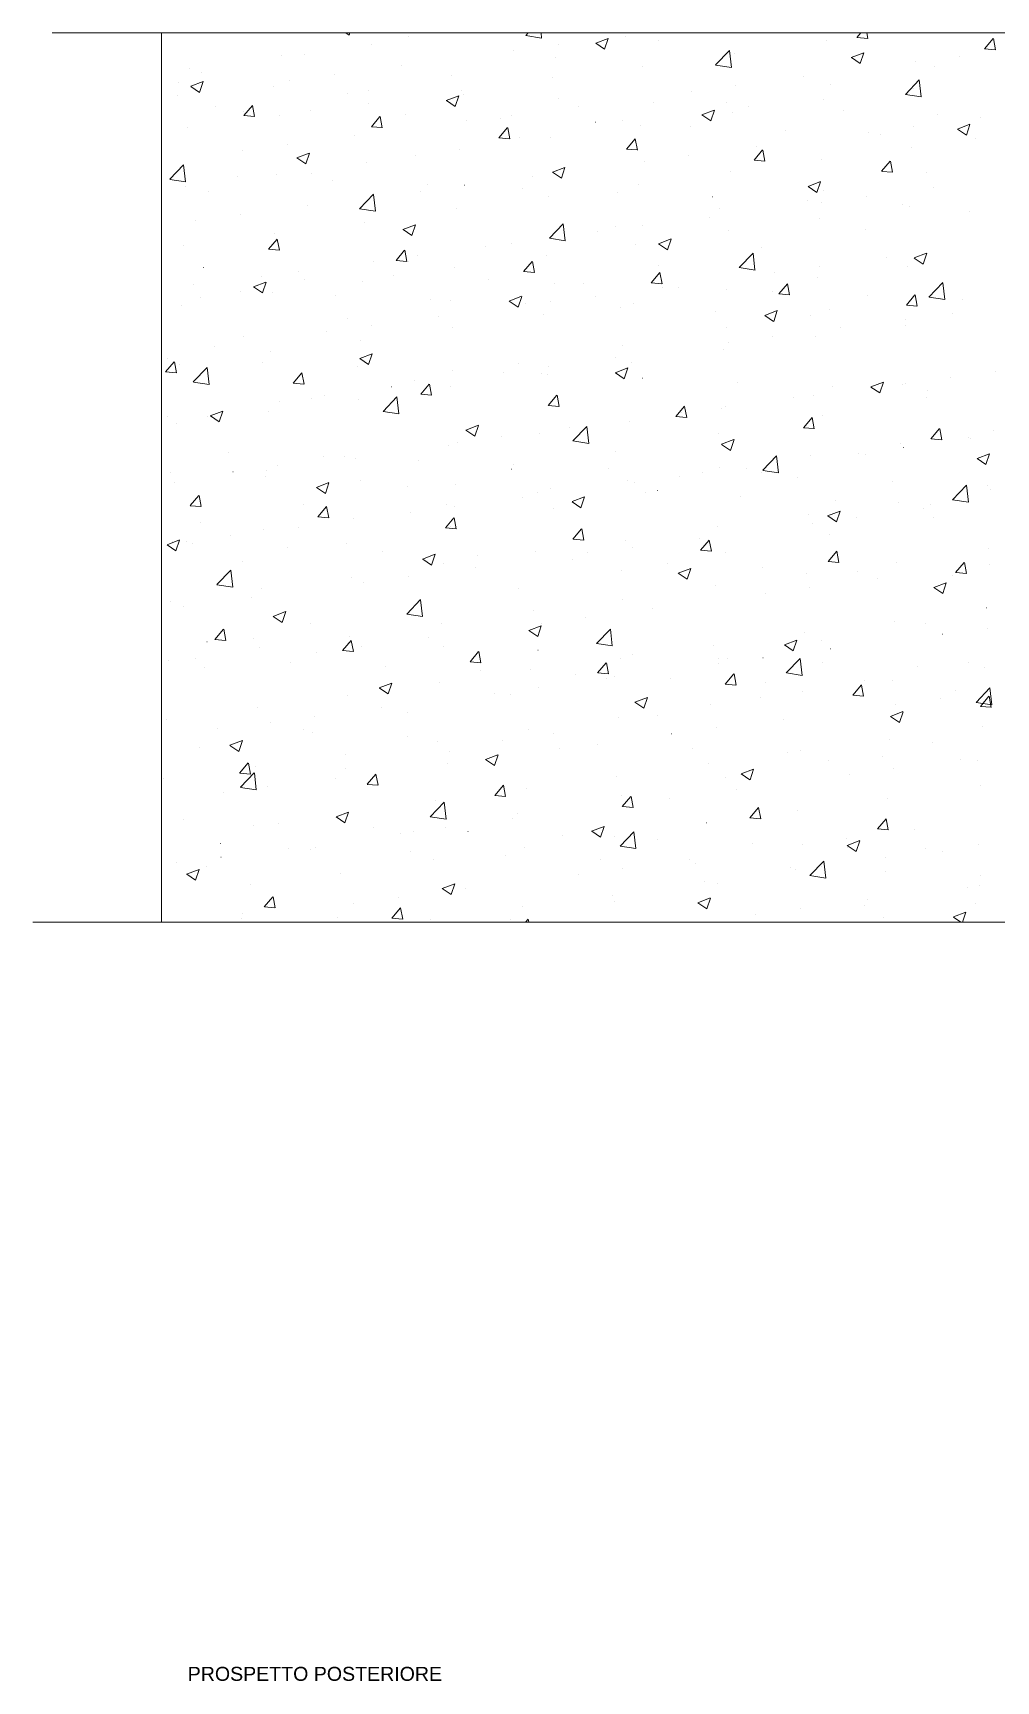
# Model space of a CAD drawing. Header units: centimetres. Extents: x -16179 to 12840, y -10704 to 3856.
# Drawn here: x 10041.6 to 10316.7, y -4292.4 to -3821.6 of the extents above; entities that cross this region are included whole.
import ezdxf

# ---------------------------------------------------------------- set-up
doc = ezdxf.new("R2010")
doc.units = ezdxf.units.CM
doc.header["$MEASUREMENT"] = 0
for name, color, linetype, lineweight in [('A-ANNO-TEXT_Num_Penna__3_Num_Penna__3_Num_Penna__3_Num_Penna__3_Num_Penna__3_Num_Penna__3_Num_Penna__3_Num_Penna__3_Num_Penna__3_Num_Penna__3', 3, 'Continuous', 18), ('A-ELEV-PATT_Num_Penna__8_Num_Penna__8_Num_Penna__8_Num_Penna__8_Num_Penna__8_Num_Penna__8_Num_Penna__8_Num_Penna__8_Num_Penna__8_Num_Penna__8', 8, 'Continuous', 18), ('AA - pareti sezionate_Num_Penna__7_Num_Penna__7_Num_Penna__7_Num_Penna__7_Num_Penna__7_Num_Penna__7_Num_Penna__7_Num_Penna__7_Num_Penna__7_Num_Penna__7', 7, 'Continuous', 18), ('AA pareti non sezionate_Num_Penna__2_Num_Penna__2_Num_Penna__2_Num_Penna__2_Num_Penna__2_Num_Penna__2_Num_Penna__2_Num_Penna__2_Num_Penna__2_Num_Penna__2', 2, 'Continuous', 18)]:
    doc.layers.add(name, color=color, linetype=linetype, lineweight=lineweight)
doc.styles.add('GENERATED_STYLE_1', font='Arial.ttf')

msp = doc.modelspace()

# ---------------------------------------------------------------- linework, layer by layer
at = {"layer": 'A-ELEV-PATT_Num_Penna__8_Num_Penna__8_Num_Penna__8_Num_Penna__8_Num_Penna__8_Num_Penna__8_Num_Penna__8_Num_Penna__8_Num_Penna__8_Num_Penna__8', "color": 8, "linetype": 'Continuous', "lineweight": 18}
for p, q in [((10131, -3821.57), (10131.86, -3822.16)), ((10131.87, -3822.16), (10132.06, -3821.57)), ((10148.9, -3822.62), (10148.9, -3822.62)), ((10182.35, -3822.3), (10183.05, -3821.57)), ((10182.36, -3822.32), (10186.88, -3823.02)), ((10186.87, -3823.02), (10186.7, -3821.57)), ((10210.86, -3822.48), (10210.87, -3822.48)), ((10276.95, -3822.89), (10278.06, -3821.57)), ((10276.96, -3822.9), (10280, -3823.16)), ((10280.05, -3823.17), (10279.75, -3821.57)), ((10119.27, -3827.71), (10119.28, -3827.71)), ((10138.15, -3824.87), (10138.15, -3824.87)), ((10178.9, -3826.69), (10178.91, -3826.69)), ((10191.62, -3825.01), (10191.63, -3825.01)), ((10202.32, -3824.5), (10205.88, -3823.14)), ((10202.34, -3824.52), (10204.87, -3826.22)), ((10204.87, -3826.22), (10205.9, -3823.15)), ((10220.32, -3823.61), (10220.33, -3823.61)), ((10236.56, -3830.71), (10240.52, -3826.59)), ((10241.08, -3831.43), (10240.52, -3826.6)), ((10242.04, -3827.34), (10242.05, -3827.34)), ((10268.13, -3823.76), (10268.13, -3823.76)), ((10275.33, -3828.57), (10278.89, -3827.21)), ((10277.88, -3830.29), (10278.91, -3827.22)), ((10313.39, -3826.08), (10315.83, -3823.16)), ((10313.4, -3826.09), (10316.43, -3826.35)), ((10316.48, -3826.36), (10315.9, -3823.18)), ((10086.41, -3831.7), (10086.41, -3831.7)), ((10112.49, -3828.12), (10112.49, -3828.12)), ((10146.82, -3830.91), (10146.83, -3830.91)), ((10190.7, -3828.69), (10190.7, -3828.69)), ((10215.66, -3831.14), (10215.66, -3831.14)), ((10236.57, -3830.73), (10241.09, -3831.43)), ((10275.35, -3828.59), (10277.87, -3830.29)), ((10293.62, -3829.86), (10293.62, -3829.86)), ((10298.97, -3831.21), (10298.98, -3831.21)), ((10306.34, -3828.19), (10306.34, -3828.19)), ((10083.13, -3835.7), (10083.14, -3835.7)), ((10086.64, -3836.82), (10090.19, -3835.45)), ((10086.65, -3836.84), (10089.18, -3838.54)), ((10089.18, -3838.54), (10090.21, -3835.47)), ((10089.65, -3832.79), (10089.65, -3832.79)), ((10110.25, -3836.84), (10110.25, -3836.84)), ((10114.86, -3835.12), (10114.87, -3835.12)), ((10127.58, -3833.45), (10127.59, -3833.45)), ((10161.07, -3833.78), (10161.07, -3833.78)), ((10190, -3834.4), (10190, -3834.4)), ((10242.3, -3836.62), (10242.3, -3836.62)), ((10261.54, -3834.09), (10261.54, -3834.09)), ((10269.35, -3836.3), (10269.35, -3836.3)), ((10290.78, -3839.12), (10294.74, -3835)), ((10295.3, -3839.84), (10294.74, -3835.01)), ((10082.78, -3839.34), (10082.79, -3839.34)), ((10131.44, -3838.86), (10131.45, -3838.86)), ((10137.37, -3837.99), (10137.37, -3837.99)), ((10137.53, -3841.78), (10137.54, -3841.78)), ((10159.64, -3840.89), (10163.2, -3839.52)), ((10159.66, -3840.9), (10162.18, -3842.61)), ((10162.19, -3842.61), (10163.22, -3839.54)), ((10163.92, -3837.97), (10163.92, -3837.97)), ((10164.49, -3839.13), (10164.49, -3839.13)), ((10191.6, -3840.28), (10191.61, -3840.28)), ((10218.72, -3841.43), (10218.73, -3841.43)), ((10229.58, -3838.29), (10229.59, -3838.29)), ((10239.72, -3841.38), (10239.73, -3841.38)), ((10267.51, -3840.67), (10267.51, -3840.67)), ((10290.79, -3839.14), (10295.31, -3839.84)), ((10293.17, -3837.42), (10293.17, -3837.42)), ((10093.84, -3842.52), (10093.85, -3842.52)), ((10101.81, -3845.16), (10104.26, -3842.25)), ((10101.82, -3843.95), (10101.82, -3843.95)), ((10101.82, -3845.17), (10104.86, -3845.44)), ((10104.91, -3845.44), (10104.32, -3842.26)), ((10111.87, -3845.03), (10111.88, -3845.03)), ((10120.96, -3843.67), (10120.97, -3843.67)), ((10138.25, -3848.35), (10140.7, -3845.43)), ((10141.35, -3848.63), (10140.76, -3845.45)), ((10148.08, -3844.81), (10148.08, -3844.81)), ((10175.2, -3845.96), (10175.2, -3845.96)), ((10178.26, -3845.05), (10178.26, -3845.05)), ((10197.5, -3842.52), (10197.5, -3842.52)), ((10210.1, -3846.47), (10210.1, -3846.47)), ((10232.65, -3844.96), (10236.2, -3843.59)), ((10232.66, -3844.97), (10235.19, -3846.68)), ((10235.2, -3846.68), (10236.23, -3843.61)), ((10241.43, -3844.25), (10241.43, -3844.25)), ((10245.84, -3842.57), (10245.85, -3842.57)), ((10272.96, -3843.72), (10272.96, -3843.72)), ((10300.08, -3844.86), (10300.08, -3844.86)), ((10312.21, -3845.69), (10312.22, -3845.69)), ((10085.79, -3848.61), (10085.79, -3848.61)), ((10133.46, -3850.95), (10133.46, -3850.95)), ((10138.26, -3848.36), (10141.3, -3848.62)), ((10165.54, -3846.72), (10165.55, -3846.72)), ((10174.69, -3851.54), (10177.14, -3848.62)), ((10177.78, -3851.82), (10177.2, -3848.64)), ((10202.31, -3847.1), (10202.32, -3847.1)), ((10215.04, -3848.05), (10215.05, -3848.05)), ((10229.43, -3848.25), (10229.44, -3848.25)), ((10256.55, -3849.4), (10256.56, -3849.4)), ((10280.26, -3849.9), (10280.26, -3849.9)), ((10283.67, -3850.54), (10283.67, -3850.54)), ((10292.97, -3848.22), (10292.98, -3848.22)), ((10305.65, -3849.02), (10309.21, -3847.66)), ((10305.67, -3849.04), (10308.2, -3850.75)), ((10308.2, -3850.75), (10309.23, -3847.68)), ((10101.5, -3855.16), (10101.51, -3855.16)), ((10114.22, -3853.48), (10114.22, -3853.48)), ((10116.96, -3857.27), (10120.51, -3855.91)), ((10119.51, -3858.99), (10120.54, -3855.92)), ((10163.3, -3854.88), (10163.3, -3854.88)), ((10174.7, -3851.55), (10177.74, -3851.81)), ((10180.47, -3851.55), (10180.48, -3851.55)), ((10189.38, -3851.31), (10189.39, -3851.31)), ((10211.12, -3854.73), (10213.57, -3851.81)), ((10211.14, -3854.73), (10214.17, -3855)), ((10214.22, -3855.01), (10213.63, -3851.82)), ((10247.56, -3857.92), (10250.01, -3855)), ((10248.17, -3854.12), (10248.18, -3854.12)), ((10250.66, -3858.2), (10250.07, -3855.01)), ((10292.55, -3854.33), (10292.55, -3854.33)), ((10310.79, -3851.69), (10310.79, -3851.69)), ((10080.65, -3863.38), (10084.61, -3859.26)), ((10085.17, -3864.1), (10084.61, -3859.27)), ((10116.97, -3857.29), (10119.5, -3858.99)), ((10136.91, -3858.69), (10136.92, -3858.69)), ((10150.84, -3856.64), (10150.85, -3856.64)), ((10189.96, -3861.34), (10193.52, -3859.98)), ((10192.51, -3863.06), (10193.54, -3859.99)), ((10216.22, -3858.33), (10216.22, -3858.33)), ((10228.93, -3856.66), (10228.94, -3856.66)), ((10247.57, -3857.92), (10250.61, -3858.19)), ((10266.89, -3857.58), (10266.9, -3857.58)), ((10284, -3861.1), (10286.45, -3858.19)), ((10287.09, -3861.38), (10286.51, -3858.2)), ((10080.66, -3863.4), (10085.18, -3864.1)), ((10100.14, -3862.67), (10100.15, -3862.67)), ((10111.25, -3861.94), (10111.26, -3861.94)), ((10121.22, -3861.72), (10121.22, -3861.72)), ((10127.26, -3863.81), (10127.27, -3863.81)), ((10154.38, -3864.96), (10154.38, -3864.96)), ((10164.89, -3865.09), (10164.9, -3865.09)), ((10184.13, -3862.55), (10184.14, -3862.55)), ((10189.98, -3861.36), (10192.51, -3863.06)), ((10214.42, -3864.97), (10214.43, -3864.97)), ((10240.81, -3861.16), (10240.81, -3861.16)), ((10262.97, -3865.41), (10266.53, -3864.04)), ((10265.52, -3867.13), (10266.55, -3864.06)), ((10284.01, -3861.11), (10287.05, -3861.38)), ((10296.88, -3861.52), (10296.88, -3861.52)), ((10085.17, -3865.52), (10085.18, -3865.52)), ((10091.59, -3866.81), (10091.6, -3866.81)), ((10134.87, -3871.79), (10138.82, -3867.67)), ((10139.39, -3872.5), (10138.83, -3867.68)), ((10152.18, -3866.76), (10152.18, -3866.76)), ((10181.5, -3866.1), (10181.5, -3866.1)), ((10188.76, -3868.22), (10188.77, -3868.22)), ((10208.62, -3867.25), (10208.62, -3867.25)), ((10235.73, -3868.39), (10235.74, -3868.39)), ((10262.85, -3869.54), (10262.86, -3869.54)), ((10262.99, -3865.43), (10265.51, -3867.13)), ((10266.89, -3869.93), (10266.9, -3869.93)), ((10267.25, -3866.61), (10267.26, -3866.61)), ((10279.61, -3868.26), (10279.61, -3868.26)), ((10298.85, -3865.73), (10298.85, -3865.73)), ((10100.85, -3873.52), (10100.86, -3873.52)), ((10120.09, -3870.98), (10120.1, -3870.98)), ((10134.88, -3871.81), (10139.4, -3872.51)), ((10162.68, -3871.79), (10162.69, -3871.79)), ((10234.81, -3874.16), (10234.81, -3874.16)), ((10237.62, -3871.69), (10237.63, -3871.69)), ((10266.27, -3874.49), (10266.28, -3874.49)), ((10289.97, -3870.69), (10289.97, -3870.69)), ((10291.93, -3871.24), (10291.94, -3871.24)), ((10309.05, -3872.68), (10309.05, -3872.68)), ((10088.14, -3875.19), (10088.14, -3875.19)), ((10110.64, -3878.86), (10110.64, -3878.86)), ((10136.3, -3875.6), (10136.3, -3875.6)), ((10147.28, -3877.73), (10150.84, -3876.36)), ((10147.3, -3877.74), (10149.82, -3879.45)), ((10149.83, -3879.45), (10150.86, -3876.38)), ((10189.08, -3880.2), (10193.04, -3876.07)), ((10193.6, -3880.91), (10193.04, -3876.09)), ((10202.85, -3878.37), (10202.86, -3878.37)), ((10208, -3876.78), (10208, -3876.78)), ((10215.57, -3876.69), (10215.57, -3876.69)), ((10240.19, -3878.07), (10240.19, -3878.07)), ((10279.42, -3877.76), (10279.43, -3877.76)), ((10084.55, -3882.43), (10084.56, -3882.43)), ((10108.86, -3883.38), (10111.31, -3880.46)), ((10108.87, -3883.38), (10111.91, -3883.65)), ((10111.96, -3883.66), (10111.37, -3880.47)), ((10145.3, -3886.56), (10147.75, -3883.65)), ((10148.4, -3886.84), (10147.81, -3883.66)), ((10170.77, -3882.59), (10170.77, -3882.59)), ((10178.37, -3881.86), (10178.38, -3881.86)), ((10189.09, -3880.22), (10193.61, -3880.92)), ((10213.8, -3881.88), (10213.81, -3881.88)), ((10220.29, -3881.79), (10223.84, -3880.43)), ((10220.3, -3881.81), (10222.83, -3883.51)), ((10222.84, -3883.52), (10223.87, -3880.45)), ((10249.8, -3882.85), (10249.8, -3882.85)), ((10090.25, -3888.62), (10090.26, -3888.62)), ((10138.81, -3886.8), (10138.82, -3886.8)), ((10145.31, -3886.57), (10148.35, -3886.84)), ((10148.75, -3886.95), (10148.75, -3886.95)), ((10151.53, -3885.12), (10151.53, -3885.12)), ((10162.06, -3888.71), (10162.07, -3888.71)), ((10181.74, -3889.75), (10184.18, -3886.83)), ((10184.83, -3890.03), (10184.25, -3886.85)), ((10188.15, -3885.13), (10188.15, -3885.13)), ((10220.17, -3887.93), (10220.18, -3887.93)), ((10243.3, -3888.61), (10247.26, -3884.48)), ((10243.31, -3888.62), (10247.83, -3889.32)), ((10247.82, -3889.32), (10247.26, -3884.5)), ((10266.25, -3888.3), (10266.25, -3888.3)), ((10285.48, -3885.76), (10285.49, -3885.76)), ((10291.31, -3888.15), (10291.32, -3888.15)), ((10293.29, -3885.86), (10296.85, -3884.5)), ((10293.31, -3885.88), (10295.84, -3887.58)), ((10295.84, -3887.58), (10296.87, -3884.51)), ((10087.49, -3893.55), (10087.5, -3893.55)), ((10104.6, -3894.11), (10108.15, -3892.74)), ((10106.73, -3891.02), (10106.73, -3891.02)), ((10107.15, -3895.83), (10108.18, -3892.76)), ((10117.37, -3889.77), (10117.37, -3889.77)), ((10119.12, -3892.04), (10119.13, -3892.04)), ((10135.68, -3892.51), (10135.68, -3892.51)), ((10144.49, -3890.92), (10144.49, -3890.92)), ((10171.6, -3892.06), (10171.61, -3892.06)), ((10181.75, -3889.76), (10184.78, -3890.02)), ((10190.55, -3893.02), (10190.55, -3893.02)), ((10198.72, -3893.21), (10198.73, -3893.21)), ((10218.17, -3892.94), (10220.62, -3890.02)), ((10218.18, -3892.95), (10221.22, -3893.21)), ((10221.27, -3893.22), (10220.68, -3890.04)), ((10253.53, -3889.97), (10253.53, -3889.97)), ((10254.61, -3896.13), (10257.06, -3893.21)), ((10257.71, -3896.41), (10257.12, -3893.22)), ((10265.65, -3891.4), (10265.66, -3891.4)), ((10297.51, -3897.02), (10301.47, -3892.89)), ((10302.03, -3897.73), (10301.47, -3892.91)), ((10089.5, -3897.12), (10089.5, -3897.12)), ((10100.96, -3895.45), (10100.97, -3895.45)), ((10104.61, -3894.13), (10107.14, -3895.83)), ((10110.02, -3895.77), (10110.02, -3895.77)), ((10128.08, -3896.59), (10128.08, -3896.59)), ((10155.2, -3897.74), (10155.2, -3897.74)), ((10160.92, -3898.1), (10160.92, -3898.1)), ((10177.6, -3898.18), (10181.16, -3896.81)), ((10177.62, -3898.2), (10180.15, -3899.9)), ((10180.15, -3899.9), (10181.18, -3896.83)), ((10202.21, -3896.73), (10202.21, -3896.73)), ((10221.45, -3894.19), (10221.45, -3894.19)), ((10225.84, -3894.35), (10225.85, -3894.35)), ((10239.57, -3894.98), (10239.58, -3894.98)), ((10252.96, -3895.5), (10252.96, -3895.5)), ((10254.62, -3896.13), (10257.66, -3896.4)), ((10280.08, -3896.64), (10280.08, -3896.64)), ((10291.05, -3899.32), (10293.5, -3896.4)), ((10294.14, -3899.6), (10293.56, -3896.41)), ((10297.53, -3897.03), (10302.04, -3897.73)), ((10298.82, -3895.54), (10298.83, -3895.54)), ((10307.2, -3897.79), (10307.2, -3897.79)), ((10083.94, -3899.34), (10083.94, -3899.34)), ((10157.41, -3902.63), (10157.41, -3902.63)), ((10182.32, -3898.89), (10182.32, -3898.89)), ((10187.53, -3902.04), (10187.53, -3902.04)), ((10189.49, -3898.4), (10189.49, -3898.4)), ((10209.43, -3900.03), (10209.44, -3900.03)), ((10213.19, -3898.79), (10213.19, -3898.79)), ((10236.55, -3901.18), (10236.56, -3901.18)), ((10250.61, -3902.25), (10254.17, -3900.88)), ((10250.63, -3902.26), (10253.15, -3903.97)), ((10253.16, -3903.97), (10254.19, -3900.9)), ((10263.67, -3902.32), (10263.68, -3902.32)), ((10269.2, -3900.63), (10269.2, -3900.63)), ((10291.06, -3899.32), (10294.09, -3899.59)), ((10304.2, -3901.58), (10304.21, -3901.58)), ((10125.45, -3906.83), (10125.45, -3906.83)), ((10131.29, -3903.19), (10131.3, -3903.19)), ((10138.17, -3905.16), (10138.17, -3905.16)), ((10161.45, -3905.62), (10161.45, -3905.62)), ((10239.57, -3905.71), (10239.58, -3905.71)), ((10272.12, -3905.8), (10272.13, -3905.8)), ((10290.7, -3905.06), (10290.7, -3905.06)), ((10290.79, -3903.47), (10290.79, -3903.47)), ((10093.37, -3911.06), (10093.37, -3911.06)), ((10101.67, -3908.27), (10101.67, -3908.27)), ((10135.06, -3909.43), (10135.07, -3909.43)), ((10209.95, -3910.8), (10209.95, -3910.8)), ((10238.95, -3911.89), (10238.96, -3911.89)), ((10240.16, -3910.01), (10240.17, -3910.01)), ((10252.88, -3908.33), (10252.89, -3908.33)), ((10265.04, -3908.31), (10265.04, -3908.31)), ((10079.47, -3918.4), (10081.92, -3915.48)), ((10080.14, -3914.45), (10080.15, -3914.45)), ((10082.57, -3918.68), (10081.98, -3915.49)), ((10083.32, -3916.25), (10083.32, -3916.25)), ((10087.39, -3921.27), (10091.34, -3917.15)), ((10091.91, -3921.99), (10091.35, -3917.17)), ((10107.26, -3915.59), (10107.27, -3915.59)), ((10109.4, -3912.68), (10109.41, -3912.68)), ((10134.38, -3916.74), (10134.39, -3916.74)), ((10134.92, -3914.56), (10138.48, -3913.2)), ((10134.94, -3914.58), (10137.46, -3916.28)), ((10137.47, -3916.28), (10138.5, -3913.21)), ((10180.32, -3915.88), (10180.33, -3915.88)), ((10188.84, -3916.76), (10188.85, -3916.76)), ((10208.08, -3914.23), (10208.09, -3914.23)), ((10212.57, -3915.7), (10212.57, -3915.7)), ((10079.49, -3918.41), (10082.52, -3918.67)), ((10087.4, -3921.29), (10091.92, -3921.99)), ((10115.91, -3921.59), (10118.36, -3918.67)), ((10115.92, -3921.59), (10118.96, -3921.86)), ((10119.01, -3921.87), (10118.42, -3918.68)), ((10150.69, -3920.97), (10150.7, -3920.97)), ((10152.35, -3924.78), (10154.8, -3921.86)), ((10155.44, -3925.05), (10154.86, -3921.87)), ((10161.5, -3917.88), (10161.5, -3917.88)), ((10176.12, -3918.44), (10176.13, -3918.44)), ((10186.91, -3918.95), (10186.92, -3918.95)), ((10188.62, -3919.03), (10188.62, -3919.03)), ((10207.93, -3918.63), (10211.48, -3917.27)), ((10207.94, -3918.65), (10210.47, -3920.35)), ((10210.48, -3920.35), (10211.51, -3917.28)), ((10215.73, -3920.17), (10215.74, -3920.17)), ((10242.85, -3921.32), (10242.86, -3921.32)), ((10280.93, -3922.7), (10284.49, -3921.33)), ((10283.48, -3924.42), (10284.51, -3921.35)), ((10290.84, -3921.61), (10290.84, -3921.61)), ((10303.56, -3919.94), (10303.56, -3919.94)), ((10316.46, -3918.16), (10316.47, -3918.16)), ((10121.07, -3926.05), (10121.07, -3926.05)), ((10124.8, -3925.19), (10124.81, -3925.19)), ((10134.44, -3926.34), (10134.45, -3926.34)), ((10141.6, -3929.68), (10145.56, -3925.56)), ((10144.04, -3922.66), (10144.05, -3922.66)), ((10146.12, -3930.4), (10145.56, -3925.57)), ((10152.36, -3924.78), (10155.4, -3925.05)), ((10160.83, -3922.53), (10160.83, -3922.53)), ((10188.78, -3927.96), (10191.23, -3925.04)), ((10191.88, -3928.24), (10191.29, -3925.06)), ((10258.76, -3925.84), (10258.76, -3925.84)), ((10264.42, -3925.22), (10264.42, -3925.22)), ((10269.97, -3922.47), (10269.98, -3922.47)), ((10280.95, -3922.72), (10283.48, -3924.42)), ((10290.08, -3921.97), (10290.08, -3921.97)), ((10296.73, -3925.85), (10296.73, -3925.85)), ((10297.09, -3923.61), (10297.09, -3923.61)), ((10080, -3931.09), (10080.01, -3931.09)), ((10091.44, -3931.14), (10091.45, -3931.14)), ((10092.24, -3930.95), (10095.79, -3929.58)), ((10092.25, -3930.96), (10094.78, -3932.67)), ((10094.79, -3932.67), (10095.82, -3929.6)), ((10108.78, -3929.59), (10108.79, -3929.59)), ((10112.08, -3926.87), (10112.09, -3926.87)), ((10141.61, -3929.7), (10146.13, -3930.4)), ((10188.8, -3927.97), (10191.83, -3928.24)), ((10225.22, -3931.15), (10227.67, -3928.23)), ((10225.23, -3931.16), (10228.27, -3931.42)), ((10226.8, -3930.04), (10226.81, -3930.04)), ((10228.32, -3931.43), (10227.73, -3928.25)), ((10238.34, -3928.8), (10238.34, -3928.8)), ((10239.52, -3928.37), (10239.52, -3928.37)), ((10267.1, -3930.94), (10267.11, -3930.94)), ((10082.7, -3933.17), (10082.71, -3933.17)), ((10165.24, -3935.02), (10168.8, -3933.65)), ((10165.26, -3935.03), (10167.79, -3936.74)), ((10167.79, -3936.74), (10168.82, -3933.67)), ((10186.29, -3935.86), (10186.3, -3935.86)), ((10194.72, -3934.27), (10194.72, -3934.27)), ((10195.82, -3938.09), (10199.77, -3933.97)), ((10200.34, -3938.81), (10199.78, -3933.98)), ((10211.95, -3932.61), (10211.96, -3932.61)), ((10261.66, -3934.34), (10264.11, -3931.42)), ((10261.67, -3934.34), (10264.71, -3934.61)), ((10264.75, -3934.62), (10264.17, -3931.43)), ((10298.09, -3937.53), (10300.54, -3934.61)), ((10301.19, -3937.81), (10300.6, -3934.62)), ((10315.85, -3935.07), (10315.85, -3935.07)), ((10160.21, -3939.44), (10160.21, -3939.44)), ((10162.76, -3938.47), (10162.77, -3938.47)), ((10175.48, -3936.8), (10175.48, -3936.8)), ((10195.83, -3938.11), (10200.35, -3938.81)), ((10237.48, -3936.02), (10237.48, -3936.02)), ((10238.25, -3939.08), (10241.81, -3937.72)), ((10238.27, -3939.1), (10240.79, -3940.81)), ((10240.8, -3940.81), (10241.83, -3937.74)), ((10289.46, -3938.88), (10289.47, -3938.88)), ((10290.19, -3939.97), (10290.2, -3939.97)), ((10298.11, -3937.53), (10301.14, -3937.8)), ((10308.9, -3937), (10308.9, -3937)), ((10309.43, -3937.44), (10309.44, -3937.44)), ((10097.37, -3941.55), (10097.37, -3941.55)), ((10111.44, -3945.23), (10111.44, -3945.23)), ((10124.49, -3942.7), (10124.49, -3942.7)), ((10130.68, -3942.7), (10130.68, -3942.7)), ((10133.82, -3943.25), (10133.83, -3943.25)), ((10151.61, -3943.84), (10151.61, -3943.84)), ((10178.72, -3944.99), (10178.73, -3944.99)), ((10207.85, -3941.11), (10207.85, -3941.11)), ((10250.03, -3946.5), (10253.99, -3942.38)), ((10254.55, -3947.22), (10253.99, -3942.39)), ((10263.8, -3942.14), (10263.81, -3942.14)), ((10277.48, -3941.65), (10277.48, -3941.65)), ((10279.27, -3942.09), (10279.28, -3942.09)), ((10311.26, -3943.15), (10314.81, -3941.79)), ((10311.27, -3943.17), (10313.8, -3944.87)), ((10313.8, -3944.87), (10314.83, -3941.8)), ((10080.96, -3947.23), (10080.97, -3947.23)), ((10082.08, -3950.08), (10082.09, -3950.08)), ((10098.72, -3946.91), (10098.73, -3946.91)), ((10108.08, -3948.37), (10108.09, -3948.37)), ((10108.17, -3946.5), (10108.17, -3946.5)), ((10122.56, -3951.4), (10126.12, -3950.04)), ((10125.11, -3953.12), (10126.14, -3950.05)), ((10135.2, -3949.52), (10135.2, -3949.52)), ((10178.22, -3946.19), (10178.23, -3946.19)), ((10205.84, -3946.13), (10205.85, -3946.13)), ((10211.33, -3949.52), (10211.34, -3949.52)), ((10213.44, -3950.08), (10213.44, -3950.08)), ((10226.15, -3948.4), (10226.16, -3948.4)), ((10232.96, -3947.28), (10232.97, -3947.28)), ((10237.72, -3945.71), (10237.72, -3945.71)), ((10245.39, -3945.87), (10245.4, -3945.87)), ((10249.65, -3947.18), (10249.65, -3947.18)), ((10250.04, -3946.52), (10254.56, -3947.22)), ((10260.08, -3948.43), (10260.08, -3948.43)), ((10287.2, -3949.57), (10287.2, -3949.57)), ((10086.52, -3956.61), (10088.97, -3953.69)), ((10089.62, -3956.89), (10089.03, -3953.71)), ((10122.58, -3951.42), (10125.1, -3953.12)), ((10148.6, -3951.28), (10148.6, -3951.28)), ((10162.32, -3950.67), (10162.32, -3950.67)), ((10181.35, -3954.3), (10181.36, -3954.3)), ((10185.67, -3952.77), (10185.68, -3952.77)), ((10189.43, -3951.81), (10189.44, -3951.81)), ((10195.57, -3955.47), (10199.12, -3954.1)), ((10198.12, -3957.19), (10199.15, -3954.12)), ((10216.55, -3952.96), (10216.56, -3952.96)), ((10220.02, -3952.26), (10220.03, -3952.26)), ((10243.67, -3954.1), (10243.68, -3954.1)), ((10304.25, -3954.91), (10308.21, -3950.78)), ((10308.77, -3955.62), (10308.21, -3950.8)), ((10314.31, -3950.72), (10314.32, -3950.72)), ((10315.23, -3951.99), (10315.23, -3951.99)), ((10086.53, -3956.62), (10089.57, -3956.88)), ((10118.97, -3956.36), (10118.98, -3956.36)), ((10122.96, -3959.8), (10125.41, -3956.88)), ((10126.06, -3960.08), (10125.47, -3956.89)), ((10149.4, -3958.51), (10149.4, -3958.51)), ((10159.59, -3956.35), (10159.6, -3956.35)), ((10162.11, -3956.84), (10162.12, -3956.84)), ((10190.4, -3957.35), (10190.4, -3957.35)), ((10195.58, -3955.49), (10198.11, -3957.19)), ((10263.18, -3959.05), (10263.19, -3959.05)), ((10268.57, -3959.54), (10272.13, -3958.17)), ((10268.59, -3959.55), (10271.12, -3961.26)), ((10270.79, -3955.25), (10270.79, -3955.25)), ((10271.12, -3961.26), (10272.15, -3958.19)), ((10288.84, -3955.79), (10288.85, -3955.79)), ((10296.07, -3957.48), (10296.07, -3957.48)), ((10297.91, -3956.39), (10297.91, -3956.39)), ((10304.26, -3954.93), (10308.78, -3955.63)), ((10089.35, -3961.45), (10089.35, -3961.45)), ((10107.55, -3963.41), (10107.55, -3963.41)), ((10117.31, -3962.73), (10117.32, -3962.73)), ((10122.97, -3959.81), (10126.01, -3960.07)), ((10133.21, -3960.16), (10133.21, -3960.16)), ((10159.4, -3962.99), (10161.84, -3960.07)), ((10159.41, -3962.99), (10162.44, -3963.26)), ((10160.77, -3962.43), (10160.78, -3962.43)), ((10162.49, -3963.27), (10161.9, -3960.08)), ((10195.83, -3966.17), (10198.28, -3963.26)), ((10198.93, -3966.45), (10198.34, -3963.27)), ((10237.1, -3962.62), (10237.11, -3962.62)), ((10264.11, -3961.68), (10264.12, -3961.68)), ((10276.83, -3960.01), (10276.83, -3960.01)), ((10298.67, -3959.87), (10298.68, -3959.87)), ((10079.88, -3967.79), (10083.43, -3966.42)), ((10079.89, -3967.8), (10082.42, -3969.51)), ((10081.47, -3966.99), (10081.47, -3966.99)), ((10082.43, -3969.51), (10083.46, -3966.44)), ((10085.36, -3966.94), (10085.36, -3966.94)), ((10087.26, -3967.37), (10087.27, -3967.37)), ((10098.07, -3965.27), (10098.08, -3965.27)), ((10114.38, -3968.52), (10114.39, -3968.52)), ((10131.14, -3967.52), (10131.15, -3967.52)), ((10195.84, -3966.18), (10198.88, -3966.45)), ((10210.72, -3966.43), (10210.72, -3966.43)), ((10212.79, -3968.44), (10212.79, -3968.44)), ((10232.03, -3965.91), (10232.03, -3965.91)), ((10232.27, -3969.36), (10234.72, -3966.44)), ((10235.37, -3969.64), (10234.78, -3966.46)), ((10269.05, -3964.95), (10269.05, -3964.95)), ((10314.61, -3968.9), (10314.62, -3968.9)), ((10101.52, -3972.6), (10101.52, -3972.6)), ((10141.5, -3969.66), (10141.5, -3969.66)), ((10152.88, -3971.85), (10156.44, -3970.49)), ((10152.9, -3971.87), (10155.43, -3973.57)), ((10155.43, -3973.58), (10156.46, -3970.51)), ((10158.97, -3973.26), (10158.98, -3973.26)), ((10168.62, -3970.81), (10168.62, -3970.81)), ((10185.06, -3969.68), (10185.06, -3969.68)), ((10195.74, -3971.96), (10195.74, -3971.96)), ((10200.07, -3970.12), (10200.08, -3970.12)), ((10222.85, -3973.1), (10222.86, -3973.1)), ((10232.28, -3969.37), (10235.32, -3969.63)), ((10239.42, -3970.04), (10239.43, -3970.04)), ((10268.71, -3972.55), (10271.16, -3969.63)), ((10268.72, -3972.56), (10271.75, -3972.82)), ((10271.8, -3972.83), (10271.22, -3969.65)), ((10288.23, -3972.71), (10288.23, -3972.71)), ((10305.14, -3975.74), (10307.59, -3972.82)), ((10308.24, -3976.02), (10307.65, -3972.83)), ((10314.79, -3973.29), (10314.79, -3973.29)), ((10094.12, -3979.17), (10098.08, -3975.04)), ((10098.64, -3979.88), (10098.08, -3975.06)), ((10132.59, -3977.07), (10132.59, -3977.07)), ((10148.75, -3976.87), (10148.75, -3976.87)), ((10167.99, -3974.34), (10167.99, -3974.34)), ((10209.8, -3975.12), (10209.8, -3975.12)), ((10225.89, -3975.92), (10229.45, -3974.56)), ((10225.9, -3975.94), (10228.43, -3977.64)), ((10228.44, -3977.64), (10229.47, -3974.57)), ((10249.97, -3974.25), (10249.98, -3974.25)), ((10262.57, -3975.96), (10262.57, -3975.96)), ((10277.09, -3975.39), (10277.09, -3975.39)), ((10282.7, -3977.51), (10282.71, -3977.51)), ((10304.21, -3976.54), (10304.21, -3976.54)), ((10305.15, -3975.74), (10308.19, -3976.01)), ((10094.13, -3979.19), (10098.65, -3979.89)), ((10103.95, -3982.77), (10103.95, -3982.77)), ((10106.93, -3980.32), (10106.94, -3980.32)), ((10136.03, -3978.55), (10136.04, -3978.55)), ((10180.17, -3980.21), (10180.18, -3980.21)), ((10236.48, -3979.53), (10236.49, -3979.53)), ((10250.75, -3981.72), (10250.75, -3981.72)), ((10263.47, -3980.05), (10263.47, -3980.05)), ((10298.9, -3979.99), (10302.45, -3978.63)), ((10298.91, -3980.01), (10301.44, -3981.71)), ((10301.44, -3981.71), (10302.47, -3978.64)), ((10080.85, -3983.9), (10080.85, -3983.9)), ((10084.71, -3985.3), (10084.72, -3985.3)), ((10110.2, -3988.24), (10113.76, -3986.87)), ((10112.75, -3989.96), (10113.78, -3986.89)), ((10148.34, -3987.58), (10152.29, -3983.45)), ((10148.35, -3987.59), (10152.87, -3988.29)), ((10150.55, -3985.29), (10150.55, -3985.29)), ((10152.86, -3988.29), (10152.3, -3983.47)), ((10184.44, -3986.6), (10184.44, -3986.6)), ((10210.1, -3983.34), (10210.1, -3983.34)), ((10218.67, -3985.94), (10218.67, -3985.94)), ((10313.99, -3985.81), (10314, -3985.81)), ((10093.57, -3994.82), (10096.02, -3991.9)), ((10096.67, -3995.1), (10096.08, -3991.92)), ((10110.22, -3988.25), (10112.74, -3989.96)), ((10120.92, -3990.38), (10120.92, -3990.38)), ((10158.36, -3990.17), (10158.36, -3990.17)), ((10183.21, -3992.31), (10186.76, -3990.94)), ((10183.22, -3992.32), (10185.75, -3994.03)), ((10185.75, -3994.03), (10186.78, -3990.96)), ((10186.71, -3990.15), (10186.71, -3990.15)), ((10199.43, -3988.48), (10199.43, -3988.48)), ((10202.55, -3995.99), (10206.51, -3991.86)), ((10207.07, -3996.7), (10206.51, -3991.88)), ((10287.61, -3989.62), (10287.61, -3989.62)), ((10296.58, -3990.18), (10296.58, -3990.18)), ((10314.14, -3991.65), (10314.15, -3991.65)), ((10091.29, -3995.47), (10091.3, -3995.47)), ((10093.58, -3994.83), (10096.62, -3995.09)), ((10104.49, -3994.48), (10104.49, -3994.48)), ((10130.01, -3998.01), (10132.46, -3995.09)), ((10131.61, -3995.62), (10131.61, -3995.62)), ((10131.97, -3993.98), (10131.98, -3993.98)), ((10133.1, -3998.29), (10132.52, -3995.11)), ((10135.39, -3996.91), (10135.39, -3996.91)), ((10154.63, -3994.38), (10154.63, -3994.38)), ((10158.72, -3996.77), (10158.73, -3996.77)), ((10202.56, -3996), (10207.08, -3996.7)), ((10235.87, -3996.45), (10235.87, -3996.45)), ((10256.21, -3996.38), (10259.77, -3995.01)), ((10256.23, -3996.39), (10258.75, -3998.1)), ((10258.76, -3998.1), (10259.79, -3995.03)), ((10261.95, -3992.87), (10261.95, -3992.87)), ((10266.95, -3995.26), (10266.96, -3995.26)), ((10301.42, -3993.33), (10301.43, -3993.33)), ((10080.23, -4000.81), (10080.23, -4000.81)), ((10088.08, -4000.16), (10088.09, -4000.16)), ((10106.31, -3997.23), (10106.32, -3997.23)), ((10115.2, -4001.3), (10115.2, -4001.3)), ((10122.67, -3998.58), (10122.67, -3998.58)), ((10130.02, -3998.02), (10133.06, -3998.28)), ((10166.44, -4001.2), (10168.89, -3998.28)), ((10166.46, -4001.2), (10169.49, -4001.47)), ((10169.54, -4001.48), (10168.95, -3998.29)), ((10185.84, -3997.91), (10185.85, -3997.91)), ((10202.88, -4004.39), (10205.33, -4001.47)), ((10205.98, -4004.67), (10205.39, -4001.48)), ((10209.48, -4000.25), (10209.49, -4000.25)), ((10212.96, -3999.06), (10212.97, -3999.06)), ((10237.33, -4000.35), (10237.33, -4000.35)), ((10237.38, -4001.76), (10237.39, -4001.76)), ((10240.08, -4000.21), (10240.08, -4000.21)), ((10250.1, -4000.08), (10250.11, -4000.08)), ((10256.77, -4004.39), (10260.73, -4000.27)), ((10261.29, -4005.11), (10260.73, -4000.28)), ((10267.2, -4001.35), (10267.2, -4001.35)), ((10269.34, -3997.55), (10269.35, -3997.55)), ((10308.75, -4001.33), (10308.75, -4001.33)), ((10090.59, -4002.81), (10090.59, -4002.81)), ((10142.32, -4002.45), (10142.32, -4002.45)), ((10169.44, -4003.59), (10169.44, -4003.59)), ((10183.82, -4003.51), (10183.83, -4003.51)), ((10196.55, -4004.74), (10196.56, -4004.74)), ((10202.89, -4004.39), (10205.93, -4004.66)), ((10205.3, -4005.98), (10205.31, -4005.98)), ((10207.7, -4005.43), (10207.7, -4005.43)), ((10223.67, -4005.88), (10223.68, -4005.88)), ((10239.32, -4007.57), (10241.77, -4004.65)), ((10242.41, -4007.85), (10241.83, -4004.67)), ((10256.78, -4004.41), (10261.3, -4005.11)), ((10279.12, -4006.42), (10279.13, -4006.42)), ((10286.99, -4006.53), (10286.99, -4006.53)), ((10294.32, -4002.5), (10294.32, -4002.5)), ((10313.37, -4002.72), (10313.38, -4002.72)), ((10131.35, -4010.89), (10131.36, -4010.89)), ((10140.52, -4008.69), (10144.08, -4007.33)), ((10140.54, -4008.71), (10143.07, -4010.41)), ((10143.07, -4010.41), (10144.1, -4007.34)), ((10157.74, -4007.08), (10157.74, -4007.08)), ((10173.34, -4010.19), (10173.35, -4010.19)), ((10178.07, -4010.52), (10178.08, -4010.52)), ((10186.06, -4008.51), (10186.07, -4008.51)), ((10239.33, -4007.58), (10242.37, -4007.85)), ((10250.79, -4007.03), (10250.8, -4007.03)), ((10261.33, -4009.78), (10261.34, -4009.78)), ((10275.76, -4010.76), (10278.2, -4007.84)), ((10275.77, -4010.77), (10278.8, -4011.03)), ((10277.91, -4008.18), (10277.91, -4008.18)), ((10278.85, -4011.04), (10278.26, -4007.86)), ((10305.03, -4009.32), (10305.03, -4009.32)), ((10310.98, -4012.8), (10314.94, -4008.68)), ((10312.19, -4013.95), (10314.64, -4011.03)), ((10315.29, -4014.23), (10314.7, -4011.05)), ((10315.5, -4013.52), (10314.94, -4008.69)), ((10105.69, -4014.14), (10105.7, -4014.14)), ((10141.26, -4014.41), (10141.27, -4014.41)), ((10148.45, -4015.6), (10148.45, -4015.6)), ((10213.53, -4012.76), (10217.09, -4011.39)), ((10213.54, -4012.78), (10216.07, -4014.48)), ((10216.08, -4014.48), (10217.11, -4011.41)), ((10235.25, -4013.36), (10235.25, -4013.36)), ((10249.5, -4011.5), (10249.5, -4011.5)), ((10286.54, -4016.83), (10290.09, -4015.46)), ((10288.06, -4013.36), (10288.06, -4013.36)), ((10289.08, -4018.55), (10290.11, -4015.48)), ((10300.78, -4011.69), (10300.78, -4011.69)), ((10311, -4012.82), (10315.51, -4013.52)), ((10312.2, -4013.96), (10315.24, -4014.22)), ((10079.61, -4017.72), (10079.62, -4017.72)), ((10094.38, -4020.3), (10094.39, -4020.3)), ((10109.3, -4018.62), (10109.31, -4018.62)), ((10118.82, -4020.69), (10118.83, -4020.69)), ((10122.02, -4016.94), (10122.03, -4016.94)), ((10183.2, -4020.42), (10183.21, -4020.42)), ((10208.86, -4017.16), (10208.87, -4017.16)), ((10219.87, -4016.59), (10219.88, -4016.59)), ((10236.74, -4020.12), (10236.74, -4020.12)), ((10255.98, -4017.59), (10255.98, -4017.59)), ((10286.55, -4016.84), (10289.08, -4018.55)), ((10312.76, -4019.63), (10312.76, -4019.63)), ((10097.84, -4025.08), (10101.4, -4023.71)), ((10097.86, -4025.09), (10100.38, -4026.8)), ((10100.39, -4026.8), (10101.42, -4023.73)), ((10121.5, -4021.45), (10121.51, -4021.45)), ((10148.62, -4022.59), (10148.62, -4022.59)), ((10157.12, -4023.99), (10157.13, -4023.99)), ((10175.74, -4023.74), (10175.74, -4023.74)), ((10190.25, -4021.67), (10190.25, -4021.67)), ((10202.85, -4024.88), (10202.86, -4024.88)), ((10224.02, -4021.79), (10224.03, -4021.79)), ((10286.37, -4023.44), (10286.38, -4023.44)), ((10298.52, -4024.2), (10298.53, -4024.2)), ((10089.2, -4025.78), (10089.2, -4025.78)), ((10100.62, -4033.03), (10103.07, -4030.11)), ((10103.72, -4033.31), (10103.13, -4030.13)), ((10130.74, -4027.8), (10130.74, -4027.8)), ((10160.62, -4026.76), (10160.63, -4026.76)), ((10170.85, -4029.14), (10174.4, -4027.78)), ((10170.86, -4029.16), (10173.39, -4030.87)), ((10172.7, -4028.55), (10172.7, -4028.55)), ((10173.39, -4030.87), (10174.42, -4027.8)), ((10191.94, -4026.02), (10191.94, -4026.02)), ((10229.97, -4026.03), (10229.98, -4026.03)), ((10257.09, -4027.17), (10257.1, -4027.17)), ((10260.71, -4026.69), (10260.72, -4026.69)), ((10268.9, -4029.28), (10268.9, -4029.28)), ((10284.21, -4028.32), (10284.21, -4028.32)), ((10306.65, -4029.19), (10306.66, -4029.19)), ((10311.33, -4029.47), (10311.33, -4029.47)), ((10078.99, -4034.63), (10079, -4034.63)), ((10100.63, -4033.04), (10103.67, -4033.31)), ((10100.86, -4037.06), (10104.81, -4032.94)), ((10105.38, -4037.78), (10104.82, -4032.95)), ((10105.08, -4031.05), (10105.08, -4031.05)), ((10127.9, -4034.45), (10127.9, -4034.45)), ((10130.99, -4031.84), (10131, -4031.84)), ((10137.06, -4036.22), (10139.51, -4033.3)), ((10140.15, -4036.5), (10139.56, -4033.32)), ((10159.98, -4030.22), (10159.99, -4030.22)), ((10208.25, -4034.08), (10208.25, -4034.08)), ((10234.63, -4030.27), (10234.64, -4030.27)), ((10239.27, -4034.37), (10239.28, -4034.37)), ((10243.85, -4033.21), (10247.41, -4031.85)), ((10243.87, -4033.23), (10246.39, -4034.93)), ((10246.4, -4034.93), (10247.43, -4031.86)), ((10274.7, -4033.4), (10274.7, -4033.4)), ((10287.41, -4031.72), (10287.42, -4031.72)), ((10095.94, -4038.65), (10095.95, -4038.65)), ((10100.87, -4037.08), (10105.38, -4037.78)), ((10101.37, -4036.93), (10101.37, -4036.93)), ((10108.66, -4036.98), (10108.66, -4036.98)), ((10137.07, -4036.23), (10140.1, -4036.49)), ((10173.49, -4039.41), (10175.94, -4036.49)), ((10173.5, -4039.42), (10176.54, -4039.68)), ((10176.59, -4039.69), (10176, -4036.5)), ((10182.59, -4037.33), (10182.59, -4037.33)), ((10209.65, -4039.45), (10209.65, -4039.45)), ((10242.61, -4037.62), (10242.62, -4037.62)), ((10312.14, -4036.54), (10312.14, -4036.54)), ((10128.16, -4045.53), (10131.72, -4044.16)), ((10130.71, -4047.25), (10131.74, -4044.18)), ((10155.07, -4045.47), (10159.03, -4041.35)), ((10156.5, -4040.9), (10156.51, -4040.9)), ((10159.59, -4046.19), (10159.03, -4041.36)), ((10209.93, -4042.6), (10212.38, -4039.68)), ((10209.94, -4042.6), (10212.98, -4042.87)), ((10210.66, -4041.83), (10210.66, -4041.83)), ((10213.03, -4042.88), (10212.44, -4039.69)), ((10223.37, -4040.15), (10223.38, -4040.15)), ((10246.37, -4045.78), (10248.82, -4042.87)), ((10249.46, -4046.07), (10248.87, -4042.88)), ((10260.1, -4043.6), (10260.1, -4043.6)), ((10285.75, -4040.35), (10285.76, -4040.35)), ((10084.49, -4046.26), (10084.49, -4046.26)), ((10104.46, -4047.97), (10104.46, -4047.97)), ((10111.61, -4047.4), (10111.61, -4047.4)), ((10128.18, -4045.55), (10130.7, -4047.25)), ((10130.12, -4044.71), (10130.12, -4044.71)), ((10138.73, -4048.55), (10138.73, -4048.55)), ((10155.08, -4045.49), (10159.6, -4046.19)), ((10159.33, -4048.59), (10159.34, -4048.59)), ((10178.57, -4046.05), (10178.58, -4046.05)), ((10180.02, -4044.54), (10180.03, -4044.54)), ((10201.17, -4049.6), (10204.73, -4048.23)), ((10203.72, -4051.32), (10204.75, -4048.25)), ((10234.01, -4047.18), (10234.02, -4047.18)), ((10246.38, -4045.79), (10249.41, -4046.06)), ((10282.8, -4048.97), (10285.25, -4046.05)), ((10282.82, -4048.98), (10285.85, -4049.24)), ((10285.9, -4049.25), (10285.31, -4046.07)), ((10078.38, -4051.54), (10078.38, -4051.54)), ((10095.2, -4053.08), (10095.21, -4053.08)), ((10146.62, -4050.26), (10146.62, -4050.26)), ((10150.4, -4049.62), (10150.4, -4049.62)), ((10165.84, -4049.7), (10165.85, -4049.7)), ((10192.96, -4050.84), (10192.97, -4050.84)), ((10201.18, -4049.61), (10203.71, -4051.32)), ((10207.63, -4050.99), (10207.63, -4050.99)), ((10209.29, -4053.88), (10213.24, -4049.76)), ((10213.81, -4054.59), (10213.25, -4049.77)), ((10220.08, -4051.99), (10220.09, -4051.99)), ((10247.2, -4053.13), (10247.2, -4053.13)), ((10261.33, -4053.43), (10261.34, -4053.43)), ((10274.05, -4051.76), (10274.05, -4051.76)), ((10274.18, -4053.67), (10277.73, -4052.3)), ((10274.19, -4053.68), (10276.72, -4055.39)), ((10276.72, -4055.39), (10277.75, -4052.32)), ((10293.29, -4049.23), (10293.29, -4049.23)), ((10311.52, -4053.45), (10311.53, -4053.45)), ((10095.29, -4057.02), (10095.3, -4057.02)), ((10114.53, -4054.48), (10114.54, -4054.48)), ((10120.77, -4054.71), (10120.77, -4054.71)), ((10122.32, -4054.23), (10122.32, -4054.23)), ((10149.44, -4055.37), (10149.44, -4055.37)), ((10155.89, -4057.82), (10155.89, -4057.82)), ((10176.55, -4056.52), (10176.56, -4056.52)), ((10181.97, -4054.24), (10181.97, -4054.24)), ((10203.67, -4057.66), (10203.68, -4057.66)), ((10209.3, -4053.9), (10213.82, -4054.6)), ((10229.25, -4057.66), (10229.25, -4057.66)), ((10263.5, -4062.29), (10267.46, -4058.16)), ((10268.02, -4063), (10267.46, -4058.18)), ((10274.32, -4054.28), (10274.32, -4054.28)), ((10285.14, -4057.26), (10285.14, -4057.26)), ((10296.43, -4054.51), (10296.43, -4054.51)), ((10301.43, -4055.42), (10301.44, -4055.42)), ((10082.58, -4058.69), (10082.58, -4058.69)), ((10085.48, -4061.91), (10089.04, -4060.55)), ((10085.49, -4061.93), (10088.02, -4063.63)), ((10088.03, -4063.63), (10089.06, -4060.56)), ((10091.14, -4059.79), (10091.15, -4059.79)), ((10129.5, -4061.62), (10129.51, -4061.62)), ((10197.29, -4061.86), (10197.3, -4061.86)), ((10210.01, -4060.19), (10210.01, -4060.19)), ((10230.79, -4058.81), (10230.8, -4058.81)), ((10257.91, -4059.96), (10257.91, -4059.96)), ((10259.48, -4060.51), (10259.48, -4060.51)), ((10263.51, -4062.3), (10268.03, -4063.01)), ((10266.8, -4059.59), (10266.81, -4059.59)), ((10285.03, -4061.1), (10285.03, -4061.1)), ((10312.15, -4062.25), (10312.15, -4062.25)), ((10103.84, -4064.88), (10103.85, -4064.88)), ((10158.49, -4065.98), (10162.04, -4064.62)), ((10158.5, -4066), (10161.03, -4067.7)), ((10161.03, -4067.7), (10162.06, -4064.63)), ((10165.21, -4066.09), (10165.21, -4066.09)), ((10233.39, -4064.09), (10233.4, -4064.09)), ((10237.18, -4064.68), (10237.18, -4064.68)), ((10308.6, -4065.66), (10308.6, -4065.66)), ((10312.01, -4065.04), (10312.01, -4065.04)), ((10107.67, -4071.24), (10110.12, -4068.33)), ((10107.68, -4071.25), (10110.72, -4071.52)), ((10110.76, -4071.52), (10110.18, -4068.34)), ((10133.25, -4070.3), (10133.26, -4070.3)), ((10144.1, -4074.43), (10146.55, -4071.51)), ((10145.97, -4068.62), (10145.97, -4068.62)), ((10147.2, -4074.71), (10146.61, -4071.53)), ((10181.35, -4071.15), (10181.36, -4071.15)), ((10207.01, -4067.9), (10207.01, -4067.9)), ((10207.55, -4069.76), (10207.55, -4069.76)), ((10231.49, -4070.05), (10235.05, -4068.69)), ((10231.51, -4070.07), (10234.03, -4071.77)), ((10234.04, -4071.77), (10235.07, -4068.7)), ((10260.69, -4071.8), (10260.69, -4071.8)), ((10278.97, -4070.75), (10278.98, -4070.75)), ((10279.92, -4069.26), (10279.93, -4069.26)), ((10310.9, -4070.36), (10310.91, -4070.36)), ((10101.17, -4074.52), (10101.17, -4074.52)), ((10101.5, -4073.23), (10101.51, -4073.23)), ((10128.62, -4074.37), (10128.62, -4074.37)), ((10144.12, -4074.44), (10147.15, -4074.7)), ((10155.27, -4074.73), (10155.27, -4074.73)), ((10155.74, -4075.52), (10155.74, -4075.52)), ((10177.92, -4074.85), (10177.93, -4074.85)), ((10182.26, -4075.57), (10182.99, -4074.7)), ((10183.21, -4075.57), (10183.05, -4074.72)), ((10247.97, -4073.47), (10247.97, -4073.47)), ((10284.52, -4074.17), (10284.52, -4074.17)), ((10304.5, -4074.12), (10308.06, -4072.75)), ((10304.51, -4074.14), (10306.64, -4075.57)), ((10307.14, -4075.57), (10308.08, -4072.77))]:
    msp.add_line(p, q, dxfattribs=at)
at = {"layer": 'AA - pareti sezionate_Num_Penna__7_Num_Penna__7_Num_Penna__7_Num_Penna__7_Num_Penna__7_Num_Penna__7_Num_Penna__7_Num_Penna__7_Num_Penna__7_Num_Penna__7', "color": 7, "linetype": 'Continuous', "lineweight": 18}
msp.add_line((11042.38, -4075.57), (10041.59, -4075.57), dxfattribs=at)
at = {"layer": 'AA pareti non sezionate_Num_Penna__2_Num_Penna__2_Num_Penna__2_Num_Penna__2_Num_Penna__2_Num_Penna__2_Num_Penna__2_Num_Penna__2_Num_Penna__2_Num_Penna__2', "color": 2, "linetype": 'Continuous', "lineweight": 18}
for p, q in [((10047.09, -3821.57), (10992.38, -3821.57)), ((10078.29, -3821.57), (10078.29, -4075.57))]:
    msp.add_line(p, q, dxfattribs=at)

# ---------------------------------------------------------------- texts
at = {"layer": 'A-ANNO-TEXT_Num_Penna__3_Num_Penna__3_Num_Penna__3_Num_Penna__3_Num_Penna__3_Num_Penna__3_Num_Penna__3_Num_Penna__3_Num_Penna__3_Num_Penna__3', "color": 3, "linetype": 'Continuous', "lineweight": 18, "insert": (10085.79, -4292.39), "char_height": 4, "attachment_point": 7, "style": 'GENERATED_STYLE_1'}
msp.add_mtext('\\A1;PROSPETTO POSTERIORE', dxfattribs=at)

doc.saveas('drawing.dxf')
